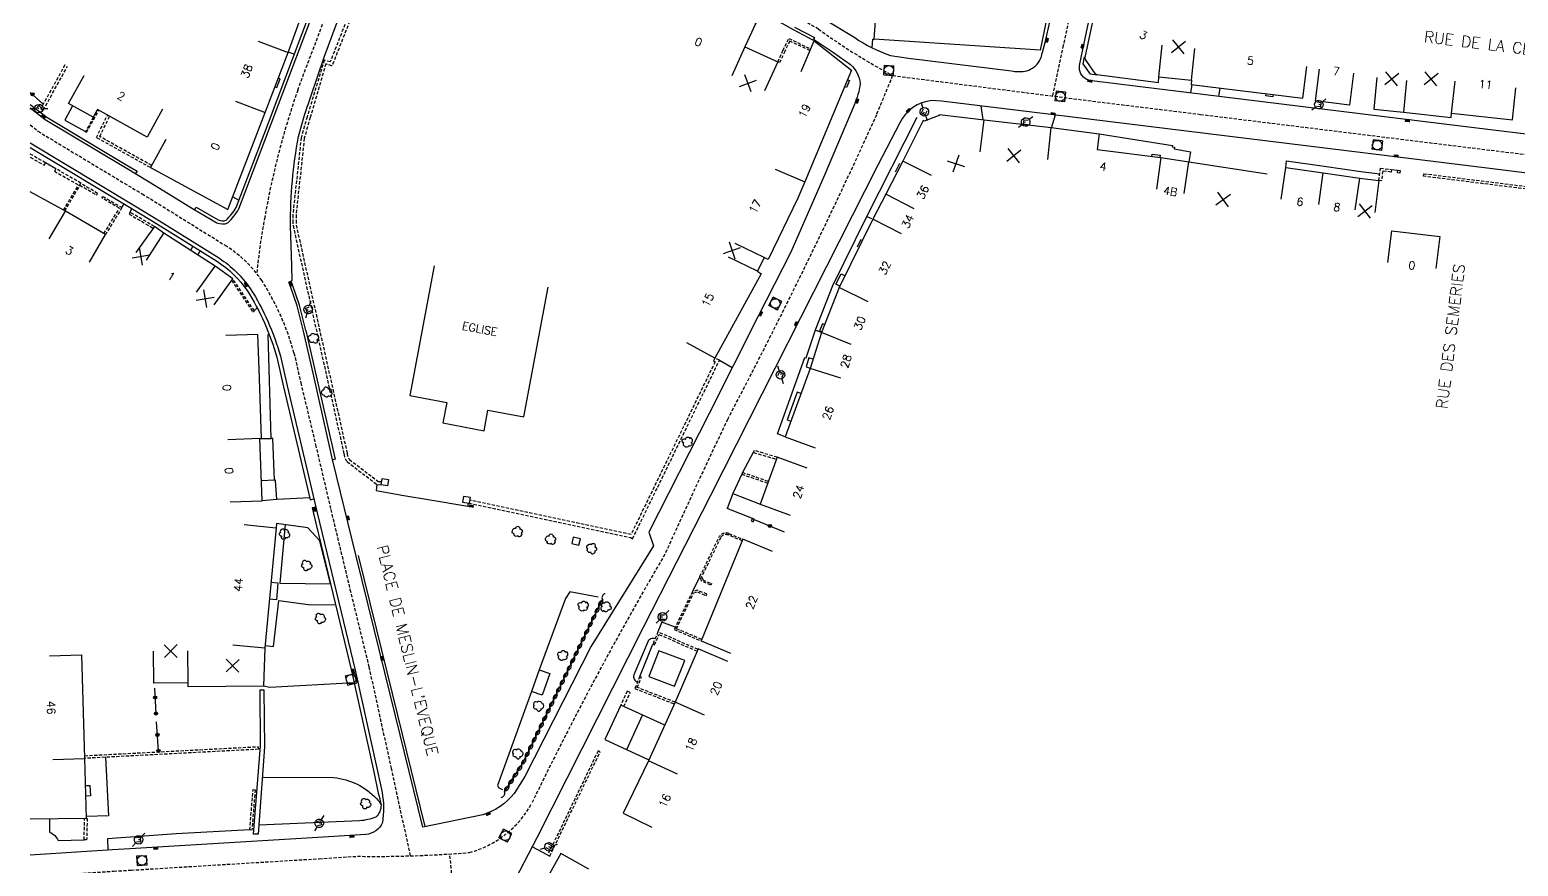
# Model space of a CAD drawing. Header units: millimetres. Extents: x 113000 to 114000, y 148263 to 149000.
# Drawn here: x 112999.9 to 113232.5, y 148753.5 to 148884.1 of the extents above; entities that cross this region are included whole.
import ezdxf
from ezdxf.enums import TextEntityAlignment as Align

# ---------------------------------------------------------------- set-up
doc = ezdxf.new("R2010")
doc.units = ezdxf.units.MM
doc.linetypes.add('DASHED', pattern=[0.75, 0.5, -0.25])
doc.layers.get('0').update_dxf_attribs({"linetype": 'CONTINUOUS'})
for name, color, linetype in [('W0001', 6, 'DASHED'), ('W0008', 7, 'CONTINUOUS'), ('W0100', 7, 'CONTINUOUS'), ('W0112', 1, 'DASHED'), ('W0300', 7, 'CONTINUOUS'), ('W0310', 3, 'CONTINUOUS'), ('W0322', 7, 'CONTINUOUS'), ('W0334', 7, 'CONTINUOUS'), ('W0400', 7, 'CONTINUOUS'), ('W0420', 7, 'CONTINUOUS'), ('W0471', 7, 'CONTINUOUS'), ('W0984', 7, 'CONTINUOUS'), ('W0989', 7, 'CONTINUOUS'), ('W0991', 7, 'CONTINUOUS'), ('W1102', 7, 'CONTINUOUS')]:
    doc.layers.add(name, color=color, linetype=linetype)
doc.styles.get("Standard").update_dxf_attribs({"font": 'romans.shx', "width": 0.85})

# ---------------------------------------------------------------- blocks, each defined once
blk = doc.blocks.new('t991o')
at = {"color": 0, "linetype": 'Continuous'}
for p, q in [((-1, 1), (1, -1)), ((-1, -1), (1, 1))]:
    blk.add_line(p, q, dxfattribs=at)
blk = doc.blocks.new('t322o')
at = {"color": 0, "linetype": 'Continuous'}
for radius in [0.25, 0.15]:
    blk.add_circle((0, 0), radius, dxfattribs=at)
blk = doc.blocks.new('t310o')
at = {"color": 0, "linetype": 'Continuous'}
for centre, start, end in [((-0.5, 0.38), 216.8699, 323.1304), ((0.5, -0.37), 36.8699, 143.1303)]:
    blk.add_arc(centre, 0.625, start, end, dxfattribs=at)
blk = doc.blocks.new('T400')
for p, q in [((-0.15, 0.3), (0.15, 0.3)), ((-0.15, -0.25), (-0.15, 0.3)), ((-0.15, 0.15), (0.15, 0.15)), ((-0.15, 0), (0.15, 0)), ((0.15, 0.3), (0.15, -0.25)), ((-0.15, -0.15), (0.15, -0.15)), ((-0.15, -0.25), (-0.15, -0.3)), ((-0.15, -0.3), (0.15, -0.3)), ((0.15, -0.3), (0.15, -0.25))]:
    blk.add_line(p, q)
blk = doc.blocks.new('T471')
for p, q in [((-0.333334, 0.333334), (-0.333334, -0.333334)), ((-0.333334, 0.333334), (0.333334, 0.333334)), ((-0.333334, 0), (0, 0)), ((0.500001, 0.500001), (1.000002, 1.000002)), ((-0.500001, -0.500001), (-1.000002, -1.000002)), ((-0.333334, -0.333334), (0.333334, -0.333334))]:
    blk.add_line(p, q)
blk.add_ellipse((0, 0), major_axis=(0.471405, 0.471405), ratio=1, start_param=5.4977871438, end_param=11.780972451)
blk = doc.blocks.new('T300')
for p, q in [((-0.8, 0.51), (-0.86, 0.34)), ((-0.86, 0.34), (-0.86, 0.17)), ((-0.86, 0.17), (-0.74, 0.06)), ((-0.69, 0.63), (-0.8, 0.51)), ((-0.8, -0.06), (-0.74, 0.06)), ((-0.74, 0.06), (-0.69, 0.11)), ((-0.57, 0.69), (-0.69, 0.63)), ((-0.46, 0.69), (-0.57, 0.69)), ((-0.29, 0.63), (-0.46, 0.69)), ((-0.29, 0.63), (-0.17, 0.74)), ((-0.23, 0.57), (-0.29, 0.63)), ((-0.17, 0.74), (-0.06, 0.8)), ((-0.06, 0.8), (0.06, 0.8)), ((0.06, 0.8), (0.23, 0.74)), ((0.23, 0.74), (0.34, 0.63)), ((0.34, 0.63), (0.4, 0.51)), ((0.46, 0.46), (0.34, 0.46)), ((0.4, 0.51), (0.4, 0.46)), ((0.57, 0.4), (0.46, 0.46)), ((0.57, 0.4), (0.69, 0.29)), ((0.69, 0.29), (0.74, 0.17)), ((0.74, 0.06), (0.69, -0.17)), ((0.74, 0.17), (0.74, 0.06)), ((-0.8, -0.17), (-0.8, -0.06)), ((-0.8, -0.23), (-0.8, -0.17)), ((-0.74, -0.34), (-0.8, -0.23)), ((-0.69, -0.4), (-0.74, -0.34)), ((-0.51, -0.46), (-0.69, -0.4)), ((-0.4, -0.46), (-0.51, -0.46)), ((-0.4, -0.46), (-0.34, -0.46)), ((-0.34, -0.46), (-0.34, -0.4)), ((-0.34, -0.51), (-0.34, -0.46)), ((-0.29, -0.63), (-0.34, -0.51)), ((-0.17, -0.74), (-0.29, -0.63)), ((-0.06, -0.8), (-0.17, -0.74)), ((0.06, -0.8), (-0.06, -0.8)), ((0.17, -0.74), (0.06, -0.8)), ((0.23, -0.69), (0.17, -0.74)), ((0.29, -0.46), (0.23, -0.46)), ((0.29, -0.63), (0.23, -0.69)), ((0.46, -0.4), (0.29, -0.46)), ((0.34, -0.51), (0.29, -0.63)), ((0.34, -0.51), (0.34, -0.46)), ((0.57, -0.34), (0.46, -0.4)), ((0.63, -0.29), (0.57, -0.34)), ((0.69, -0.17), (0.63, -0.29))]:
    blk.add_line(p, q)
blk = doc.blocks.new('T420')
for p, q in [((0.75, 0.75), (-0.75, 0.75)), ((-0.75, 0.75), (-0.75, -0.75)), ((0.75, 0.75), (0.75, -0.75)), ((0.75, -0.75), (-0.75, -0.75))]:
    blk.add_line(p, q)
blk.add_ellipse((0, 0), major_axis=(-0.53, 0.53), ratio=1, start_param=3.926991, end_param=10.210176)
blk = doc.blocks.new('t112o')
at = {"color": 0, "linetype": 'Continuous'}
for p, q in [((-0.5, 0.5), (0.5, 0.5)), ((-0.5, -0.5), (-0.5, 0.5)), ((0.5, 0.5), (0.5, -0.5)), ((0.5, -0.5), (-0.5, -0.5))]:
    blk.add_line(p, q, dxfattribs=at)

msp = doc.modelspace()

# ---------------------------------------------------------------- linework, layer by layer
at = {"layer": 'W0001'}
for points in [[(113199.3, 149000), (113196.63, 148989.76, -0.044174), (113186.45, 148959.04), (113182.8, 148951.32), (113175.69, 148936.42, 0.055945), (113170.26, 148920.42), (113168.89, 148914.89), (113167.58, 148909.45), (113163.28, 148890.58), (113161.38, 148881.64), (113159.7, 148873.75, 0.340955)], [(113000, 148936.95, -0.032732), (113010.03, 148932.36, 0.01085), (113030.9, 148923.19), (113052.04, 148917.67, 0.124071), (113059.03, 148917.03, -0.105841), (113069.79, 148914.24, -0.000615), (113123.14, 148884.19, 0.03324), (113134.72, 148876.94), (113165.96, 148872.95), (113182.81, 148870.88), (113223.04, 148865.91), (113246.95, 148863), (113284.05, 148858.43), (113308.66, 148855.41), (113343.93, 148851.08), (113345.41, 148850.87)], [(113035.37, 148846.02, -0.021653), (113036.63, 148854.83, -0.040464), (113041.78, 148874.67), (113047.37, 148889.48), (113050.78, 148898.67), (113053.48, 148905.89, 0.022289), (113056.88, 148916.85)], [(113000, 148751.88), (113013.04, 148752.7), (113015.75, 148752.86), (113045.13, 148754.65), (113051.11, 148755.03, 0.024703), (113068.61, 148755.62, 0.204809), (113078.32, 148763.28, -0.019596), (113099.13, 148802.19, -0.005509), (113108.95, 148823.27, 0.014955), (113132.27, 148870.95, 0.003713), (113134.72, 148876.94)], [(113000, 148869.27), (113000.58, 148868.8), (113001.19, 148868.25), (113017.48, 148858.45), (113021.34, 148856.09), (113030.72, 148850.26, -0.09672), (113036.18, 148844.93, -0.075709), (113041.19, 148833.63), (113042.25, 148828.98), (113044.57, 148819.3), (113046.94, 148809.17), (113049.94, 148796.71), (113052.9, 148784.59), (113056.36, 148768.8), (113059.35, 148755.09, -0.088145)], [(113054.07, 148581.34), (113060.23, 148596.52), (113064.42, 148606.78), (113067.31, 148614.09, 0.141824), (113068.61, 148633.26, -0.03022), (113059.1, 148680.85), (113058.22, 148700.54), (113058.44, 148708.94), (113058.74, 148714.51), (113059.21, 148721.28, 0.001018), (113064.87, 148744.22, 0.110475), (113065.49, 148755.39)]]:
    msp.add_lwpolyline(points, format="xyb", dxfattribs=at)
at = {"layer": 'W0008'}
for points in [[(113346.48, 148854.15), (113340.4, 148854.65), (113333.4, 148855.51), (113309.04, 148858.51), (113284.43, 148861.53), (113247.33, 148866.11), (113223.41, 148869.02), (113183.19, 148873.98), (113166.25, 148876.07, -0.0692), (113165.08, 148876.3, -0.32237), (113163.92, 148878.53), (113164.44, 148880.99), (113166.33, 148889.91), (113170.62, 148908.74), (113171.92, 148914.15), (113173.31, 148919.71, -0.056096), (113178.52, 148935.09), (113185.62, 148949.97), (113189.3, 148957.75, 0.044195), (113199.67, 148989.01), (113202.53, 149000)], [(113029.12, 148853.96, 0.2175), (113030.85, 148853.95, 0.081594), (113032.6, 148856.14), (113037.64, 148869.38), (113045.49, 148890.18), (113048.9, 148899.37), (113051.62, 148906.63, 0.069526), (113052.84, 148911.33), (113052.83, 148912.6), (113035.51, 148919.38), (113030.36, 148921.38), (113024.17, 148923.93), (113019.09, 148926.23), (113009.2, 148930.51, 0.02844), (113000, 148934.43)], [(113123.98, 148885.78), (113128.79, 148882.86, 0.234668), (113128.79, 148882.86, 0.064017), (113134.38, 148880.08), (113137.21, 148879.67), (113153.29, 148877.67, 0.083046), (113155.36, 148877.61, 0.178765), (113157.52, 148878.99, 0.089848), (113158.21, 148880.94), (113158.54, 148882.08), (113160.35, 148890.15)], [(113119.37, 148884.52), (113122.49, 148882.88), (113122.35, 148882.63), (113125.48, 148880.55), (113128.14, 148878.68, -0.189487), (113129.63, 148875.68, -0.08353), (113128.7, 148872.32), (113124.08, 148861.37), (113118.82, 148849.38), (113113.66, 148839.26), (113106.05, 148824.19), (113096.62, 148805.63), (113097.36, 148803.52), (113087.6, 148787.85), (113077.26, 148767.51), (113075.58, 148764.84, -0.155824), (113070.67, 148761.51), (113061.32, 148759.58), (113057.04, 148776.97), (113053.71, 148790.48), (113050.9, 148801.87), (113047.23, 148816.99), (113044.17, 148830.45), (113042.67, 148837.04), (113041.68, 148841), (113040.65, 148843.99), (113040.38, 148844.69), (113040.89, 148844.95), (113040.85, 148847.24), (113040.65, 148853.53, -0.046988), (113041.91, 148867.41), (113042.85, 148870.77)], [(113344.61, 148847.98), (113335.6, 148849.21), (113313.62, 148851.88), (113297.06, 148853.93), (113263.52, 148858.03), (113243.82, 148860.46), (113228.45, 148862.39), (113208.59, 148864.82), (113168.35, 148869.78), (113156.45, 148871.24), (113142.34, 148872.96), (113140.84, 148873.05, 0.253387), (113135.83, 148869.58), (113132.43, 148862.94), (113106.28, 148811.36), (113095.73, 148790.74), (113086.18, 148771.78), (113079.13, 148757.92), (113075.81, 148751.48)], [(113000, 148866.41), (113016.34, 148856.58), (113020.18, 148854.23), (113029.54, 148848.41, -0.095797), (113034.35, 148843.71, -0.075155), (113039.06, 148833.1), (113040.12, 148828.48), (113042.44, 148818.8), (113044.8, 148808.67), (113047.81, 148796.19), (113050.77, 148784.09), (113054.22, 148768.34), (113054.95, 148765.01, -0.08414), (113055, 148760.29, -0.291175), (113052.44, 148758.45), (113044.92, 148757.96), (113015.55, 148756.18), (113012.83, 148756.01), (113000, 148755.21)]]:
    msp.add_lwpolyline(points, format="xyb", dxfattribs=at)
for points in [[(113042.85, 148870.77), (113045.93, 148879.79), (113050.51, 148892.18)], [(113165.08, 148876.3), (113165.08, 148876.3)], [(113000, 148871.89), (113002.34, 148870.06), (113014.85, 148862.6), (113018.57, 148860.35), (113025.62, 148856.05), (113029.12, 148853.96)]]:
    msp.add_lwpolyline(points, dxfattribs=at)
at = {"layer": 'W0100'}
for points in [[(113179.26, 148913.24), (113174.28, 148913.6), (113173.25, 148899.45), (113172.21, 148894.77), (113168.2, 148895.66), (113167.08, 148890.63), (113166.06, 148885.87), (113164.76, 148879.74), (113164.79, 148879.45), (113166.31, 148877.26), (113166.61, 148877.1), (113176.24, 148875.84), (113176.33, 148876.73), (113181.41, 148876.21), (113181.34, 148875.54), (113198.81, 148873.41), (113199.41, 148878.37)], [(113021.15, 148866.96), (113018.77, 148862.56), (113030.87, 148856.02), (113036.69, 148871.17), (113040.27, 148880.55), (113042.61, 148887.01), (113044.32, 148891.45), (113039.65, 148893.24)], [(113095.43, 148886.25), (113097.5, 148890.8), (113100.17, 148889.58), (113100.75, 148890.85), (113113.33, 148885.11), (113111.65, 148881.43), (113116.78, 148879.09), (113114.71, 148874.54)], [(113120.43, 148877.56), (113122.44, 148882.36), (113128.33, 148877.75)], [(113020.67, 148871.71), (113018.25, 148867.33), (113010.5, 148871.62), (113009.84, 148870.42), (113005.97, 148872.56), (113008.39, 148876.94)], [(113128.31, 148877.76), (113121, 148860.37), (113119.91, 148857.8), (113115.28, 148848.22), (113114.64, 148848.53), (113113.6, 148846.4), (113114.18, 148845.99), (113106.96, 148832.83), (113102.57, 148835.23)], [(113210.38, 148876.65), (113209.89, 148871.67), (113214.51, 148871.22), (113221.98, 148870.39), (113222.05, 148871.09), (113231.55, 148870.04), (113232.1, 148875.01)], [(113142.01, 148870.88), (113141.99, 148870.71), (113139.63, 148869.81), (113139.47, 148869.9), (113136.32, 148863.56), (113133.65, 148858.43), (113131.64, 148854.49), (113126.38, 148843.84), (113123.59, 148836.81), (113121.84, 148831.21), (113117.93, 148820.51), (113122.62, 148818.79)], [(113142.03, 148870.88), (113149.01, 148870.01), (113159.51, 148868.81), (113167, 148867.84), (113166.69, 148865.42), (113176.61, 148864.14), (113180.97, 148863.48), (113193.21, 148861.6), (113193.21, 148861.6)], [(113195.44, 148857.64), (113196.14, 148862.59), (113201.99, 148861.75), (113207.7, 148860.93), (113210.69, 148860.53), (113210.03, 148855.57)], [(113009.25, 148847.79), (113011.76, 148852.11), (113005.48, 148855.75), (113000, 148858.78)], [(113028.7, 148841.13), (113031.63, 148845.18), (113028.89, 148847.16), (113020.84, 148852.33), (113019.39, 148853.37), (113016.47, 148849.31)], [(113212.09, 148847.75), (113212.7, 148852.71), (113220.21, 148851.79), (113219.6, 148846.83)], [(113063.09, 148847.23), (113059.31, 148826.98), (113065.05, 148825.91), (113064.45, 148822.7), (113070.89, 148821.48), (113071.5, 148824.71), (113077.1, 148823.66), (113080.88, 148843.91)], [(113031.21, 148810.37), (113036.21, 148810.55), (113035.87, 148820.24), (113036.13, 148820.25), (113035.75, 148831.15), (113035.56, 148836.51), (113030.56, 148836.33)], [(113121.38, 148815.62), (113116.68, 148817.33), (113114, 148809.99), (113118.69, 148808.27)], [(113033.41, 148806.81), (113038.39, 148806.34), (113036.62, 148787.56), (113036.45, 148781.61), (113024.66, 148781.48), (113024.66, 148782.1), (113019.32, 148782.04), (113019.26, 148787.04)], [(113115.95, 148802.61), (113111.33, 148804.52), (113104.78, 148788.67), (113109.4, 148786.76)], [(113003, 148786.34), (113008, 148786.5), (113008.49, 148770.29), (113008.73, 148760.95), (113000, 148760.81)], [(113108.95, 148785.43), (113104.36, 148787.41), (113100.75, 148779.07), (113096.57, 148769.93), (113092.62, 148761.75), (113097.12, 148759.57)], [(113099.12, 148775.5), (113092.25, 148778.64), (113089.74, 148773.27), (113096.65, 148770.11)], [(113087.26, 148753.04), (113082.89, 148755.47), (113080.65, 148751.44), (113074.96, 148740.58), (113072.76, 148735.39), (113067.55, 148723.46), (113072.13, 148721.46)]]:
    msp.add_lwpolyline(points, dxfattribs=at)
msp.add_lwpolyline([(113158.47, 148909.76), (113163.36, 148908.75), (113160.02, 148892.53), (113159.68, 148892.57), (113158.4, 148887.19, -0.284153), (113158.82, 148885.95), (113157.77, 148880.88), (113131.85, 148882.6), (113132.18, 148887.59)], format="xyb", dxfattribs=at)
at = {"layer": 'W0100', "flags": 128}
msp.add_lwpolyline([(113206.7, 148877.3), (113206.09, 148872.34), (113200.79, 148872.98), (113201.4, 148877.95)], dxfattribs=at)
at = {"layer": 'W0100'}
msp.add_lwpolyline([(113085.71, 148803.59), (113085.95, 148804.58), (113084.82, 148804.84), (113084.59, 148803.85)], close=True, dxfattribs=at)
at = {"layer": 'W0112'}
for points in [[(113052.45, 148893.29), (113046.84, 148879.06), (113045.93, 148879.35), (113043.24, 148870.51), (113042.31, 148867.24), (113041.01, 148855.19), (113041.01, 148854.31), (113041.04, 148853.51), (113049, 148817.84, 0.139788), (113049.5, 148816.64), (113054.16, 148813.08), (113054.84, 148813.04)], [(113052.91, 148893.1), (113047.13, 148878.44), (113046.15, 148878.76), (113043.72, 148870.38), (113042.8, 148867.15), (113041.51, 148855.16), (113041.51, 148854.32), (113041.54, 148853.58), (113049.5, 148817.92, 0.135117), (113049.85, 148816.99), (113054.34, 148813.57), (113054.91, 148813.54)], [(113111.23, 148804.28), (113109.05, 148805.2, 0.340026), (113107.86, 148804.82), (113104.88, 148798.7), (113105.05, 148798.21), (113106.4, 148797.6), (113106.29, 148797.37), (113104.85, 148798.02), (113104.61, 148798.71), (113107.64, 148804.95, -0.346013), (113109.14, 148805.43), (113111.33, 148804.52)]]:
    msp.add_lwpolyline(points, format="xyb", dxfattribs=at)
for points in [[(113121.8, 148880.84), (113118.64, 148882.32), (113117.86, 148880.72), (113117.06, 148878.97), (113116.78, 148879.09), (113117.59, 148880.85), (113118.5, 148882.72), (113121.92, 148881.11)], [(113009.84, 148870.42), (113008.64, 148868.18), (113008.79, 148868.08), (113010.69, 148871.52)], [(113018.77, 148862.56), (113010.32, 148867.26), (113012.05, 148870.76)], [(113018.96, 148862.91), (113010.84, 148867.42), (113012.4, 148870.57)], [(113002.38, 148863.31), (113000, 148864.68)], [(113000, 148864.18), (113002.16, 148862.94), (113002.38, 148863.31)], [(113007.74, 148859.84), (113010.37, 148858.29), (113010.52, 148858.54), (113007.89, 148860.09)], [(113005.17, 148855.92), (113007.53, 148859.85)], [(113005.38, 148855.81), (113007.78, 148859.82)], [(113011.51, 148852.26), (113013.91, 148856.22), (113011.18, 148857.84), (113011.33, 148858.08), (113014.3, 148856.32), (113011.76, 148852.11)], [(113019.39, 148853.37), (113015.58, 148855.6), (113015.42, 148855.32), (113019.2, 148853.1)], [(113031.44, 148844.92), (113034.75, 148840.07), (113035, 148840.23), (113031.63, 148845.18)], [(113068.55, 148810.16), (113093.82, 148804.78), (113094.08, 148804.6), (113107.67, 148832.51), (113106.96, 148832.83), (113106.75, 148832.37), (113106.99, 148832.26), (113093.85, 148805.29), (113068.63, 148810.66)], [(113116.68, 148817.33), (113113.09, 148818.39), (113112.92, 148818.1), (113112.99, 148818.07), (113116.57, 148817.02)], [(113115.3, 148813.56), (113111.26, 148814.94), (113111.14, 148814.69), (113115.21, 148813.3)], [(113104.88, 148788.9), (113100.94, 148790.56), (113103.62, 148796.15), (113104.21, 148796.32), (113105.61, 148795.71), (113105.71, 148795.94), (113104.22, 148796.59), (113103.44, 148796.36), (113100.59, 148790.43), (113104.78, 148788.67)], [(113104.32, 148787.32), (113098.05, 148790.07), (113097.26, 148788.15), (113097.53, 148788.04), (113098.21, 148789.67), (113104.2, 148787.04)], [(113100.76, 148779.09), (113094.83, 148781.39), (113095.48, 148782.99), (113095.2, 148783.1), (113094.44, 148781.22), (113100.63, 148778.82)], [(113092.7, 148778.44), (113093.72, 148780.58), (113093.27, 148780.79), (113092.25, 148778.64)], [(113008.48, 148770.73), (113035.62, 148772.14), (113035.65, 148771.73), (113008.49, 148770.32)], [(113008.73, 148760.95), (113008.88, 148760.95), (113008.8, 148757.59), (113008.41, 148757.6), (113008.48, 148760.95)]]:
    msp.add_lwpolyline(points, dxfattribs=at)
at = {"layer": 'W0112', "flags": 128}
msp.add_lwpolyline([(113005.4, 148878.59), (113001.65, 148871.82), (113002.02, 148871.53), (113005.8, 148878.37)], dxfattribs=at)
at = {"layer": 'W0112'}
for points in [[(113007.7, 148859.76), (113007.91, 148860.14), (113003.98, 148862.39), (113003.76, 148862.02)], [(113212.6, 148861.88), (113211.28, 148862.04), (113211.09, 148860.48), (113210.69, 148860.53), (113210.93, 148862.49), (113212.65, 148862.28)], [(113213.97, 148861.71), (113213.59, 148861.76), (113213.64, 148862.16), (113214.03, 148862.1)], [(113243.38, 148858.01), (113217.66, 148861.22), (113217.71, 148861.62), (113243.43, 148858.41)], [(113112.94, 148807.26), (113113.11, 148807.61), (113112.82, 148807.76), (113112.64, 148807.41)], [(113081.15, 148755.05), (113089.02, 148771.32), (113088.7, 148771.47), (113080.83, 148755.21)], [(113035.11, 148765.41), (113034.63, 148759.12), (113034.3, 148759.15), (113034.79, 148765.44)]]:
    msp.add_lwpolyline(points, close=True, dxfattribs=at)
at = {"layer": 'W0310'}
msp.add_lwpolyline([(113074.1, 148765.07), (113077, 148769.65), (113083.1, 148782.2), (113089.41, 148795.19)], dxfattribs=at)
at = {"layer": 'W0322'}
for points in [[(113000, 148874.32), (113001.94, 148872.55)], [(113113.11, 148807.6), (113117.75, 148805.7)], [(113019.64, 148777.32), (113019.43, 148781.28)], [(113020.03, 148771.48), (113019.71, 148776.02)]]:
    msp.add_lwpolyline(points, dxfattribs=at)
at = {"layer": 'W0322', "flags": 128}
msp.add_lwpolyline([(113093.2, 148771.69), (113095.66, 148777.08)], dxfattribs=at)
at = {"layer": 'W0334', "flags": 128}
for points in [[(113057.84, 148910.79), (113058.24, 148910.61), (113058.27, 148910.67, -0.45216), (113064.43, 148913.71), (113070.65, 148910.76), (113078.8, 148906.34), (113087.76, 148901.39), (113114.31, 148886.86), (113119.16, 148884.14), (113122.28, 148882.49), (113122.35, 148882.63)], [(113025.7, 148856), (113025.93, 148856.37), (113029.35, 148854.39, 0.201994), (113030.58, 148854.36, 0.078059), (113032.16, 148856.34), (113037.19, 148869.55), (113045.04, 148890.35), (113048.45, 148899.54), (113051.17, 148906.81, 0.069093), (113052.35, 148911.36), (113052.35, 148912.01), (113052.83, 148912.02)], [(113000, 148865.72), (113016.03, 148856.08), (113019.88, 148853.73), (113029.22, 148847.92, -0.095518), (113033.86, 148843.39, -0.074996), (113038.49, 148832.95), (113039.55, 148828.34), (113041.87, 148818.66), (113043.72, 148810.71), (113044.3, 148810.85)], [(113044.6, 148809.56), (113044.02, 148809.43), (113044.23, 148808.53), (113047.24, 148796.06), (113050.2, 148783.96), (113053.65, 148768.21), (113054.37, 148764.9, -0.026294), (113054.79, 148763.03, -0.283946)]]:
    msp.add_lwpolyline(points, format="xyb", dxfattribs=at)
at = {"layer": 'W0334'}
for points in [[(113131.52, 148881.29), (113131.62, 148882.62), (113131.85, 148882.6)], [(113041.23, 148880.27), (113040.28, 148880.58)], [(113166.61, 148877.1), (113166.6, 148877.01), (113165.62, 148877.18), (113164.5, 148878.76), (113164.67, 148879.84), (113164.78, 148879.81)], [(113038.23, 148875.2), (113038.51, 148875.09), (113039.04, 148876.43), (113038.74, 148876.54)], [(113127.68, 148876.27), (113127.96, 148876.16), (113127.49, 148875.08), (113127.23, 148875.2)], [(113181.46, 148875.53), (113181.27, 148874.22)], [(113185.7, 148873.67), (113185.87, 148874.99)], [(113194.15, 148873.98), (113194.11, 148873.64), (113193.01, 148873.76), (113193.05, 148874.11)], [(113006.61, 148872.21), (113005.38, 148869.98), (113008.64, 148868.18)], [(113148.86, 148870.03), (113148.54, 148872.21)], [(113117.93, 148820.51), (113116.74, 148821), (113121.01, 148832.92), (113121.21, 148832.87), (113122.67, 148837.22), (113125.35, 148844.18), (113130.7, 148854.93), (113138.53, 148870.46)], [(113159.53, 148868.8), (113160.16, 148870.79)], [(113167, 148867.84), (113178.45, 148866.04), (113178.41, 148865.79), (113178.73, 148865.74), (113178.69, 148865.48), (113181.24, 148865.04), (113181.01, 148863.48)], [(113175.2, 148864.32), (113175.24, 148864.67), (113176.51, 148864.5), (113176.46, 148864.15)], [(113003.98, 148862.39), (113002.38, 148863.31)], [(113135.16, 148861.93), (113135.84, 148863.28)], [(113212.65, 148862.28), (113213.64, 148862.16)], [(113031.62, 148857.98), (113032.6, 148857.48)], [(113014.62, 148856.93), (113014.24, 148856.36)], [(113015.58, 148855.6), (113015.86, 148856.18)], [(113130.7, 148854.93), (113131.44, 148854.61)], [(113129.24, 148850.22), (113129.79, 148851.37)], [(113025.06, 148849.62), (113025.4, 148850.29)], [(113026.56, 148849.57), (113026.14, 148848.93)], [(113126.48, 148844.04), (113125.85, 148844.35), (113126.67, 148845.96), (113127.28, 148845.66)], [(113035, 148840.23), (113035.43, 148840.69)], [(113122.65, 148837.18), (113123.61, 148836.85)], [(113124.09, 148838.07), (113123.78, 148838.19), (113123.31, 148837.1), (113123.65, 148836.96)], [(113037.18, 148836.48), (113037.32, 148836.52)], [(113043.65, 148811.02), (113038.5, 148810.74), (113038.32, 148813.7), (113038.32, 148813.75), (113038.15, 148813.74), (113037.91, 148820.24), (113037.9, 148820.29), (113037.64, 148820.29), (113037.18, 148836.48)], [(113107.67, 148832.51), (113109.67, 148831.36)], [(113122.3, 148832.67), (113121.63, 148832.88), (113121.21, 148831.47), (113121.86, 148831.27)], [(113120.41, 148827.31), (113119.82, 148827.52), (113118.25, 148823.19), (113118.83, 148822.98)], [(113112.92, 148818.1), (113111.26, 148814.94)], [(113111.14, 148814.69), (113109.74, 148811.66), (113108.88, 148809.36)], [(113054.16, 148813.08), (113054.04, 148812.17), (113058.36, 148811.36), (113062.14, 148810.74), (113068.37, 148809.71), (113068.44, 148810.12)], [(113109.74, 148811.66), (113114, 148809.99)], [(113112.82, 148807.76), (113108.88, 148809.36)], [(113039.79, 148806.83), (113039, 148797.65), (113046.89, 148797.55), (113045.25, 148804.28), (113043.38, 148806.34), (113038.45, 148807.01), (113038.39, 148806.34)], [(113037.59, 148797.85), (113038.66, 148797.75), (113038.44, 148795.09), (113037.34, 148795.19)], [(113104.61, 148798.71), (113103.44, 148796.36)], [(113036.66, 148787.96), (113038, 148787.81), (113038.83, 148794.98), (113043.81, 148794.31), (113047.62, 148794.33)], [(113088.72, 148795.47), (113084.29, 148796.33), (113083.62, 148795.27), (113079.49, 148784.14), (113078.31, 148780.74), (113073, 148766.07), (113073.17, 148765.69), (113073.79, 148765.45)], [(113100.76, 148790.78), (113098.67, 148791.58), (113098.05, 148790.07)], [(113079.49, 148784.14), (113081.15, 148783.55), (113079.95, 148780.19), (113078.31, 148780.74)], [(113050.6, 148782.1), (113037.43, 148781.38), (113036.45, 148781.61)], [(113008.6, 148766.08), (113009.29, 148766.1), (113009.38, 148764.44), (113008.64, 148764.42)], [(113034.3, 148759.15), (113022.81, 148758.54), (113012.06, 148757.76)], [(113012.06, 148757.76), (113012.13, 148755.97)], [(113080.83, 148755.21), (113078.39, 148756.5)]]:
    msp.add_lwpolyline(points, dxfattribs=at)
at = {"layer": 'W0334', "flags": 128}
for points in [[(113000, 148872.44), (113002.58, 148870.42), (113015.07, 148862.97), (113016.67, 148862.01), (113016.44, 148861.63)], [(113196.14, 148862.59), (113196.27, 148863.64), (113202.14, 148862.81), (113207.85, 148861.98), (113210.82, 148861.58)], [(113043.04, 148837.14), (113042.05, 148841.11), (113041.01, 148844.13), (113040.99, 148844.16), (113040.63, 148844.03)], [(113043.04, 148837.14), (113047.61, 148817.04), (113047.24, 148816.94)], [(113036.13, 148820.25), (113037.64, 148820.29)], [(113038.15, 148813.74), (113036.1, 148813.67)], [(113038.5, 148810.74), (113036.21, 148810.55)], [(113061.7, 148759.66), (113057.41, 148777.06), (113054.08, 148790.57), (113051.27, 148801.97)], [(113095.2, 148783.1), (113097.26, 148788.15)], [(113011.77, 148770.49), (113012.24, 148761.34), (113008.72, 148761.25)]]:
    msp.add_lwpolyline(points, dxfattribs=at)
at = {"layer": 'W0334'}
for points in [[(113097.6, 148788.97, 0.424355), (113096.47, 148788.5), (113094.31, 148783.34, 0.490631), (113094.87, 148782.28)], [(113036.25, 148767.39), (113047.39, 148767.34, -0.178473), (113054.11, 148764.02, -0.096881), (113054.79, 148763.03, -0.203915), (113053.99, 148761.14, -0.070059), (113051.44, 148760.56), (113035.7, 148759.88)], [(113002.99, 148760.86), (113003.02, 148758.78, -0.194051), (113004.34, 148757.47), (113008.41, 148757.62)]]:
    msp.add_lwpolyline(points, format="xyb", dxfattribs=at)
msp.add_lwpolyline([(113102.23, 148785.59), (113098.21, 148787.12), (113096.61, 148783.12), (113100.63, 148781.59)], close=True, dxfattribs=at)
at = {"layer": 'W0334', "flags": 128}
msp.add_lwpolyline([(113034.87, 148758.49), (113035.95, 148772.25), (113035.9, 148781), (113036.46, 148781.01), (113036.59, 148772.04), (113035.59, 148758.46)], close=True, dxfattribs=at)
at = {"layer": 'W1102'}
for p, q in [((113035.59, 148882.33), (113040.27, 148880.55)), ((113215, 148876.19), (113214.51, 148871.22)), ((113032.03, 148872.96), (113036.69, 148871.17)), ((113148.38, 148865.05), (113149.01, 148870.01)), ((113158.94, 148863.84), (113159.51, 148868.81)), ((113116.39, 148862.3), (113121, 148860.37)), ((113140.8, 148861.34), (113136.32, 148863.56)), ((113180.24, 148858.54), (113180.97, 148863.48)), ((113201.28, 148856.8), (113201.99, 148861.75)), ((113206.99, 148855.98), (113207.7, 148860.93)), ((113138.09, 148856.12), (113133.65, 148858.43)), ((113002.97, 148851.43), (113005.48, 148855.75)), ((113136.1, 148852.21), (113131.64, 148854.49)), ((113018.13, 148848.13), (113020.84, 148852.33)), ((113025.96, 148843.1), (113028.89, 148847.16)), ((113130.88, 148841.62), (113126.38, 148843.84)), ((113128.25, 148834.96), (113123.59, 148836.81)), ((113126.61, 148829.71), (113121.84, 148831.21)), ((113031.64, 148788.03), (113036.62, 148787.56)), ((113105.34, 148777.08), (113100.75, 148779.07)), ((113003.5, 148770.14), (113008.49, 148770.29)), ((113101.11, 148767.85), (113096.57, 148769.93))]:
    msp.add_line(p, q, dxfattribs=at)
at = {"layer": 'W1102', "flags": 128}
for points in [[(113111.65, 148881.43), (113109.58, 148876.88)], [(113176.33, 148876.73), (113176.84, 148881.7)], [(113181.41, 148876.21), (113181.91, 148881.18)], [(113222.05, 148871.09), (113222.61, 148876.06)], [(113176.61, 148864.14), (113175.96, 148859.18)], [(113114.64, 148848.53), (113110.13, 148850.71)], [(113113.6, 148846.4), (113109.1, 148848.58)], [(113035.87, 148820.24), (113030.87, 148820.07)], [(113024.66, 148782.1), (113024.6, 148787.1)]]:
    msp.add_lwpolyline(points, dxfattribs=at)

# ---------------------------------------------------------------- block references
at = {"layer": 'W0112'}
for p, rotation in [((113055.4, 148813.43), 351.8952903807401), ((113068.13, 148810.68), 350.626239325312)]:
    msp.add_blockref('t112o', p, dxfattribs=dict(at, rotation=rotation))
at = {"layer": 'W0300'}
for p, rotation in [((113044.32, 148835.91), 27.0163304459423), ((113046.24, 148827.53), 186.215635896251), ((113102.6, 148819.67), 243.179884236207), ((113076.04, 148805.76), 167.101285942581), ((113039.76, 148805.28), 338.659116324898), ((113081.24, 148804.56), 167.101285942581), ((113087.66, 148803.17), 144.848316053757), ((113043.21, 148800.36), 338.659116324898), ((113086.31, 148794.05), 237.875628115939), ((113089.99, 148794.02), 64.1114359220832), ((113045.36, 148792.09), 338.659116324898), ((113083.1, 148786.34), 237.875628115939), ((113052.43, 148763.18), 338.659116324898)]:
    msp.add_blockref('T300', p, dxfattribs=dict(at, rotation=rotation))
for p in [(113079.45, 148778.46), (113076.21, 148771.01)]:
    msp.add_blockref('T300', p, dxfattribs=at)
at = {"layer": 'W0310'}
for p, rotation in [((113088.83, 148794), 64.1114359220832), ((113089.38, 148795.13), 64.1114359220832), ((113087.74, 148791.75), 64.1114359220832), ((113088.29, 148792.88), 64.1114359220832), ((113086.65, 148789.51), 64.1114359220832), ((113087.2, 148790.63), 64.1114359220832), ((113085.56, 148787.26), 64.1114359220832), ((113086.1, 148788.38), 64.1114359220832), ((113084.47, 148785.01), 64.1114359220832), ((113085.01, 148786.13), 64.1114359220832), ((113083.38, 148782.76), 64.1114359220832), ((113083.92, 148783.88), 64.1114359220832), ((113082.28, 148780.51), 64.0783664241266), ((113082.83, 148781.63), 64.0783664241266), ((113081.19, 148778.26), 64.0783664241266), ((113081.74, 148779.39), 64.0783664241266), ((113080.1, 148776.01), 64.0783664241266), ((113080.64, 148777.14), 64.0783664241266), ((113079, 148773.76), 64.0783664241266), ((113079.55, 148774.89), 64.0783664241266), ((113077.91, 148771.52), 64.0783664241266), ((113078.46, 148772.64), 64.0783664241266), ((113076.11, 148768.23), 57.6338518652539), ((113076.78, 148769.29), 57.6338518652539), ((113077.36, 148770.39), 64.0783664241266), ((113074.77, 148766.12), 57.6338518652539), ((113075.44, 148767.18), 57.6338518652539), ((113074.1, 148765.07), 57.6338518652539)]:
    msp.add_blockref('t310o', p, dxfattribs=dict(at, rotation=rotation))
at = {"layer": 'W0322'}
for p, rotation in [((113000.34, 148874.01), 317.654259018277), ((113115.53, 148806.61), 337.6538215171009), ((113019.51, 148779.82), 93.02508224696446), ((113019.64, 148777.32), 93.02508224696446), ((113019.86, 148773.98), 93.99465209364371), ((113020.03, 148771.48), 93.99465209364371)]:
    msp.add_blockref('t322o', p, dxfattribs=dict(at, rotation=rotation))
at = {"layer": 'W0400'}
for p, rotation in [((113158.83, 148882.49), 347.294636115379), ((113164.39, 148881.54), 348.005167293729), ((113165.55, 148876.08), 78.85310960325793), ((113129.15, 148872.98), 344.567749475891), ((113137.16, 148871.46), 312.2941589230166), ((113002.08, 148870.57), 52.01117903899791), ((113159.82, 148870.97), 83.05918712277), ((113215.17, 148869.91), 84.343509348762), ((113213.4, 148864.37), 82.97138278507003), ((113033.69, 148844.31), 208.640874480002), ((113040.73, 148844.42), 201.554792075571), ((113114.13, 148839.78), 333.014026952366), ((113119.67, 148838.19), 333.014026952366), ((113044.38, 148809.2), 192.955277151621), ((113068.9, 148809.71), 80.62623932531203), ((113049.61, 148807.82), 192.955277151621), ((113054.95, 148785.91), 193.834423314816), ((113050.39, 148783.93), 193.834423314816), ((113071.51, 148761.63), 294.463688427224), ((113050.22, 148758.12), 273.683675284402), ((113019.57, 148756.28), 273.480986482756)]:
    msp.add_blockref('T400', p, dxfattribs=dict(at, rotation=rotation))
at = {"layer": 'W0420'}
for p, rotation in [((113134.13, 148877.75), 176.202531098318), ((113160.91, 148873.67), 353.05918712277), ((113210.42, 148866.08), 352.9713827850701), ((113116.38, 148841.34), 243.014026952366), ((113050.1, 148782.65), 103.834423314816), ((113074.23, 148758.23), 243.034305202727), ((113017.46, 148754.38), 183.480986482756)]:
    msp.add_blockref('T420', p, dxfattribs=dict(at, rotation=rotation))
at = {"layer": 'W0471'}
for p, rotation in [((113001.33, 148871.78), 316.1687144779999), ((113139.67, 148871.28), 63.23393507693029), ((113201.3, 148872.4), 173.929301247478), ((113155.5, 148869.68), 353.05918712277), ((113043.42, 148840.4), 27.0163304459423), ((113117.2, 148830.22), 243.179884236207), ((113045.13, 148760.18), 192.779239256035), ((113016.92, 148757.59), 182.986598085883), ((113081.03, 148756.51), 152.078669073977)]:
    msp.add_blockref('T471', p, dxfattribs=dict(at, rotation=rotation))
msp.add_blockref('T471', (113098.75, 148792.41), dxfattribs=at)
at = {"layer": 'W0991'}
for p, rotation in [((113179.38, 148881.44), 84.18058066758019), ((113112.14, 148875.71), 65.48360535490458), ((113212.69, 148876.42), 84.34350934947734), ((113218.83, 148876.44), 84.34350934868735), ((113144.59, 148863.19), 296.0686004900874), ((113153.66, 148864.44), 83.47767657511177), ((113186.34, 148857.6), 81.25112843586038), ((113208.51, 148855.78), 82.33142971710164), ((113109.62, 148849.64), 334.1995120425728), ((113017.3, 148848.72), 54.46190987977778), ((113027.33, 148842.11), 54.2465106236951), ((113021.93, 148787.07), 270.621429170541), ((113031.59, 148784.79), 359.0783438277301)]:
    msp.add_blockref('t991o', p, dxfattribs=dict(at, rotation=rotation))

# ---------------------------------------------------------------- texts
at = {"layer": 'W0984'}
msp.add_text('EGLISE', height=1.25, rotation=349.4277, dxfattribs=at).set_placement((113070.22, 148837.38), align=Align.MIDDLE)
at = {"layer": 'W0989'}
for s, rotation, p in [('RUE DE LA CENTRALE', 353.0634, (113230.34, 148881.52)), ('RUE DES SEMERIES', 82.9703, (113221.88, 148836.21)), ("PLACE DE MESLIN-L'EVEQUE", 283.672, (113058.85, 148787.17))]:
    msp.add_text(s, height=1.75, rotation=rotation, dxfattribs=at).set_placement(p, align=Align.MIDDLE)
at = {"layer": 'W0991'}
for s, rotation, p in [('3', 332.1801, (113173.89, 148883.26)), ('0', 335.4836, (113104.39, 148882.17)), ('38', 69.1595, (113033.81, 148877.64)), ('5', 354.1806, (113190.61, 148879.27)), ('7', 353.0196, (113204.05, 148877.62)), ('11', 353.6771, (113227.35, 148875.54)), ('2', 331.0438, (113014.2, 148873.73)), ('19', 63.5178, (113120.94, 148871.43)), ('0', 66.3739, (113028.92, 148865.86)), ('4', 352.6165, (113167.61, 148862.72)), ('17', 61.6464, (113113.26, 148856.5)), ('36', 62.5155, (113139.44, 148858.73)), ('4B', 351.5007, (113178.1, 148858.86)), ('6', 351.8616, (113198.36, 148857.22)), ('8', 351.8024, (113204.13, 148856.39)), ('34', 63.0039, (113137.09, 148854.17)), ('3', 329.8844, (113006.11, 148849.61)), ('1', 327.2915, (113022.04, 148845.61)), ('32', 63.7886, (113133.49, 148846.92)), ('0', 352.9656, (113215.84, 148847.29)), ('15', 63.9282, (113105.84, 148841.9)), ('30', 68.4692, (113129.57, 148838.29)), ('28', 72.5988, (113127.43, 148832.34)), ('0', 271.0904, (113030.72, 148828.2)), ('26', 69.9575, (113124.62, 148824.25)), ('0', 272.0062, (113031.04, 148815.22)), ('24', 69.9236, (113120.04, 148811.94)), ('44', 84.6171, (113032.52, 148797.42)), ('22', 67.5519, (113112.68, 148794.68)), ('20', 66.5874, (113107.14, 148781.26)), ('46', 271.7529, (113003.25, 148778.24)), ('18', 65.4322, (113103.23, 148772.47)), ('16', 64.2405, (113099.12, 148763.71))]:
    msp.add_text(s, height=1.25, rotation=rotation, dxfattribs=at).set_placement(p, align=Align.MIDDLE)

doc.saveas('drawing.dxf')
